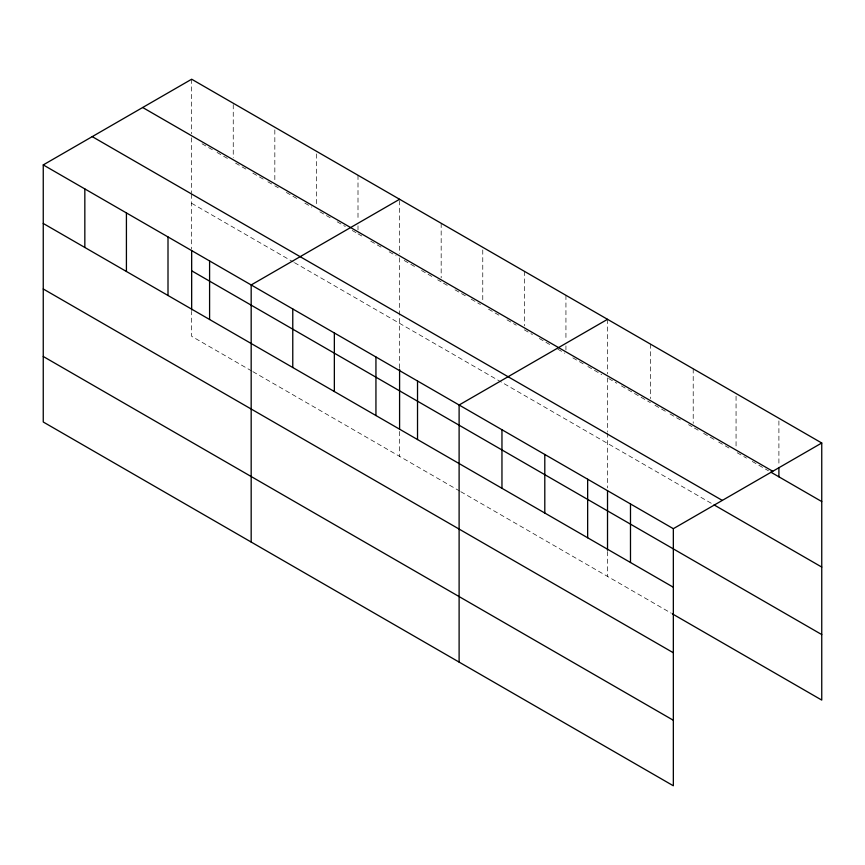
<?xml version="1.0" encoding="UTF-8"?>
<svg xmlns="http://www.w3.org/2000/svg" width="865" height="865" viewBox="0 0 865 865"><rect width="100%" height="100%" fill="white"/><g stroke="black" fill="none" stroke-linecap="round" stroke-linejoin="round"><path stroke-width="0.65" stroke-dasharray="4.33 3.24" d="M191.662 137.784L191.662 192.809M399.587 257.824L399.587 369.247M607.522 377.875L607.522 431.592M202.053 143.785L212.455 149.786M217.072 152.456L229.776 159.787M235.561 163.117L245.952 169.129M252.883 173.13L263.284 179.131M267.901 181.801L272.518 184.461M274.832 185.802L278.303 187.802M286.38 192.463L296.782 198.474M304.869 203.134L311.8 207.135M319.888 211.806L330.279 217.807M337.209 221.808L345.297 226.479M352.228 230.479L356.845 233.15M358.002 233.82L363.776 237.151M370.707 241.151L381.108 247.152M389.196 251.823L396.127 255.824M404.214 260.495L414.605 266.496M421.536 270.496L431.938 276.497M437.712 279.838L441.172 281.839M443.486 283.169L448.102 285.839M455.033 289.84L465.435 295.841M471.209 299.171L480.453 304.512M488.541 309.183L498.932 315.184M507.02 319.855L516.264 325.186M524.352 329.857L532.429 334.528M539.36 338.529L549.762 344.529M557.849 349.19L564.78 353.201M572.868 357.861L583.259 363.862M587.886 366.533L601.748 374.534M608.679 378.546L616.788 383.217M621.416 385.898L650.361 402.614M655 405.285L665.423 411.297M670.051 413.978L682.788 421.331M688.583 424.672L692.054 426.683M694.368 428.013L699.007 430.694M703.634 433.365L714.058 439.377M718.685 442.058L731.422 449.411M737.218 452.752L746.484 458.104M752.269 461.445L768.477 470.809M191.662 203.297L293.311 261.987M294.468 262.657L711.744 503.56M251.726 370.999L191.662 336.312L191.662 311.422M252.883 371.658L459.661 491.039M460.818 491.709L671.208 613.177M778.9 420.931L778.9 464.84M736.061 396.192L736.061 448.092M693.211 368.793L693.211 423.353M650.361 344.054L650.361 398.614M607.522 319.315L607.522 373.885M607.522 432.911L607.522 487.936M607.522 551.513L607.522 576.404M565.937 295.311L565.937 340.55M565.937 345.881L565.937 349.871M524.352 271.296L524.352 325.856M482.767 249.953L482.767 301.853M441.172 223.278L441.172 277.838M399.587 200.604L399.587 253.834M399.587 431.462L399.587 456.363M358.002 175.26L358.002 220.51M358.002 225.83L358.002 229.82M316.417 153.916L316.417 205.816M274.832 129.901L274.832 181.801M233.247 104.568L233.247 157.798M191.662 79.223L191.662 133.783M191.662 194.128L191.662 249.196"/><path stroke-width="1.3" d="M43.25 164.912L673.338 528.688L673.338 785.777L43.25 422.001L43.25 164.912L191.662 79.223L821.75 442.999L821.75 700.088L672.365 613.847M399.587 199.274L251.174 284.953L251.174 542.041M607.522 319.315L459.11 405.004L459.11 662.093M673.338 528.688L821.75 442.999M142.682 107.498L772.769 471.274M770.802 472.139L821.75 501.559M92.231 136.627L722.318 500.413M714.058 504.901L821.75 567.072M191.662 270.799L821.75 634.575M43.25 223.462L673.338 587.238M43.25 288.975L673.338 652.761M43.25 356.477L673.338 720.264M778.9 467.5L778.9 476.82M630.488 503.949L630.488 562.51M607.522 490.639L607.522 550.205M587.649 479.21L587.649 537.771M544.799 454.471L544.799 513.032M501.96 429.743L501.96 488.293M417.525 380.989L417.525 439.55M399.587 369.247L399.587 428.845M375.94 356.986L375.94 415.535M334.355 332.971L334.355 391.531M292.77 308.967L292.77 367.517M209.59 260.949L209.59 319.499M191.662 250.547L191.662 310.103M168.005 236.934L168.005 295.495M126.42 212.931L126.42 271.48M84.835 188.916L84.835 247.477"/></g></svg>
